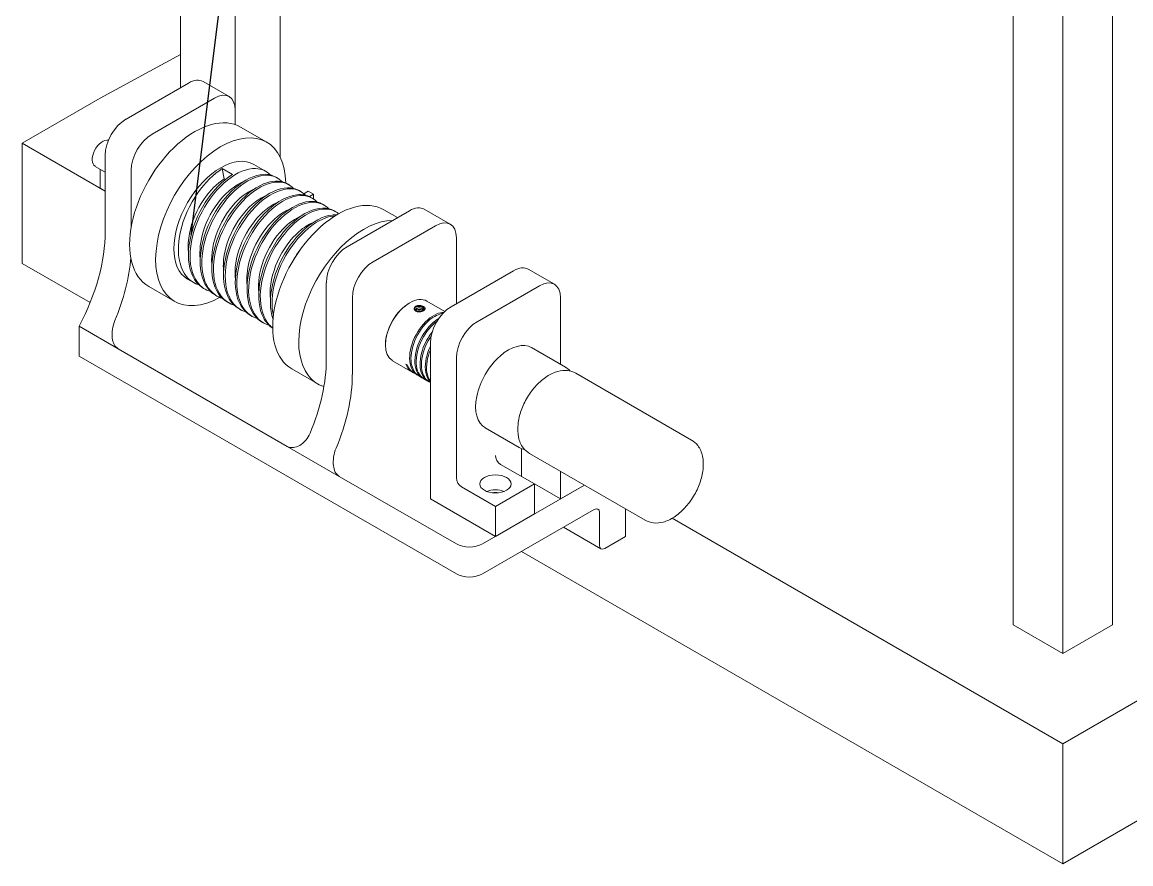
# Model space of a CAD drawing. Header units: inches. Extents: x 10.5 to 77.3, y 13 to 81.5.
# Drawn here: x 10.46 to 46.05, y 13.05 to 40.08 of the extents above; entities that cross this region are included whole.
import ezdxf

# ---------------------------------------------------------------- set-up
doc = ezdxf.new("R2010")
doc.units = ezdxf.units.IN
doc.header["$LTSCALE"] = 2
doc.header["$MEASUREMENT"] = 0
doc.layers.add('Cables', color=7, linetype='Continuous', lineweight=30)
doc.layers.add('Visible (ANSI)', color=7, linetype='Continuous', lineweight=5)

msp = doc.modelspace()

# ---------------------------------------------------------------- linework, layer by layer
at = {"layer": 'Cables'}
msp.add_line((15.885, 33.262), (19.228, 60.061), dxfattribs=at)
at = {"layer": 'Visible (ANSI)'}
for p, q in [((15.543, 65.124), (15.543, 39.044)), ((18.737, 59.778), (18.737, 39.044)), ((17.299, 59.246), (17.299, 37.258)), ((42.268, 49.694), (42.268, 20.721)), ((45.462, 49.694), (45.462, 20.721)), ((43.865, 19.799), (43.865, 48.772)), ((12.964, 37.64), (15.543, 39.044)), ((15.543, 39.044), (15.543, 37.98)), ((18.737, 39.044), (18.737, 35.756)), ((15.796, 38.126), (13.792, 36.969)), ((17.104, 37.691), (16.269, 38.173)), ((12.964, 37.64), (10.459, 36.193)), ((14.627, 36.487), (16.631, 37.644)), ((17.299, 36.789), (17.299, 37.258)), ((17.472, 36.71), (18.308, 36.228)), ((10.459, 36.193), (13.124, 34.654)), ((10.459, 32.335), (10.459, 36.193)), ((13.124, 33.348), (13.124, 35.812)), ((12.802, 35.451), (13.124, 35.266)), ((12.964, 34.746), (12.964, 35.358)), ((13.959, 35.329), (13.959, 33.505)), ((16.883, 35.377), (17.207, 35.19)), ((16.948, 35.05), (16.883, 35.377)), ((17.894, 35.512), (18.275, 35.292)), ((16.984, 35.029), (16.948, 35.05)), ((18.599, 35.105), (18.651, 35.075)), ((18.975, 34.888), (19.027, 34.858)), ((12.964, 34.746), (13.124, 34.654)), ((19.35, 34.671), (19.403, 34.641)), ((19.504, 34.568), (19.645, 34.65)), ((19.645, 34.65), (19.812, 34.554)), ((19.681, 34.478), (19.812, 34.554)), ((19.812, 34.554), (19.812, 34.403)), ((19.726, 34.454), (19.779, 34.424)), ((20.102, 34.237), (20.154, 34.207)), ((20.478, 34.02), (20.53, 33.99)), ((22.895, 34.027), (20.891, 32.87)), ((22.066, 34.058), (22.507, 33.804)), ((24.203, 33.592), (23.368, 34.074)), ((21.726, 32.388), (23.73, 33.545)), ((24.398, 31.038), (24.398, 33.16)), ((10.459, 32.335), (12.642, 31.075)), ((26.236, 32.099), (24.231, 30.941)), ((26.708, 32.146), (27.543, 31.663)), ((15.768, 31.83), (15.961, 31.718)), ((20.223, 29.25), (20.223, 31.713)), ((14.52, 31.596), (15.355, 31.114)), ((16.285, 31.531), (16.337, 31.501)), ((27.071, 31.617), (25.066, 30.459)), ((16.661, 31.314), (16.713, 31.284)), ((17.037, 31.098), (17.089, 31.067)), ((21.058, 31.231), (21.058, 28.768)), ((22.886, 31.058), (22.902, 31.067)), ((24.03, 30.79), (23.455, 31.122)), ((27.739, 29.09), (27.739, 31.231)), ((17.412, 30.881), (17.465, 30.85)), ((17.788, 30.664), (17.84, 30.633)), ((12.288, 30.315), (13.541, 29.591)), ((12.288, 29.35), (12.288, 30.315)), ((18.164, 30.447), (18.216, 30.416)), ((13.541, 29.591), (18.97, 26.457)), ((22.122, 29.734), (22.122, 29.715)), ((23.563, 29.784), (23.563, 24.77)), ((26.806, 29.629), (27.898, 28.999)), ((24.398, 22.359), (12.288, 29.35)), ((22.981, 28.845), (22.35, 29.209)), ((24.398, 29.302), (24.398, 25.445)), ((19.113, 28.944), (19.948, 28.462)), ((22.778, 29.102), (22.82, 29.077)), ((23.148, 28.749), (23.023, 28.821)), ((23.315, 28.652), (23.19, 28.725)), ((23.482, 28.556), (23.357, 28.628)), ((23.563, 28.509), (23.524, 28.532)), ((28.232, 28.806), (31.948, 26.66)), ((25.32, 27.053), (26.411, 26.423)), ((18.97, 26.457), (20.64, 25.493)), ((26.486, 25.493), (26.486, 26.386)), ((26.745, 26.23), (30.461, 24.085)), ((25.818, 25.879), (26.904, 25.252)), ((27.739, 25.656), (27.739, 24.77)), ((20.64, 25.493), (24.398, 23.323)), ((24.565, 25.155), (25.651, 24.528)), ((25.234, 23.323), (28.507, 25.213)), ((26.904, 25.252), (25.651, 24.528)), ((26.904, 25.252), (27.739, 24.77)), ((26.904, 24.287), (26.904, 25.252)), ((27.739, 24.77), (28.507, 25.213)), ((23.563, 24.77), (25.651, 23.564)), ((25.234, 22.359), (28.825, 24.432)), ((25.651, 24.528), (25.651, 23.564)), ((25.651, 23.564), (26.904, 24.287)), ((28.992, 24.336), (28.992, 23.275)), ((29.827, 23.564), (29.827, 24.451)), ((29.041, 23.167), (27.837, 23.862)), ((31.323, 24.147), (43.865, 16.906)), ((29.827, 23.564), (29.159, 23.178)), ((26.486, 23.082), (43.865, 13.048)), ((43.865, 19.799), (42.268, 20.721)), ((43.865, 16.906), (50.706, 20.855)), ((43.865, 19.799), (45.462, 20.721)), ((43.865, 13.048), (54.047, 18.926)), ((43.865, 13.048), (43.865, 16.906))]:
    msp.add_line(p, q, dxfattribs=at)
for centre, major_axis, start_param, end_param in [((15.796, 37.355), (0.472, 0.818), 0, 0.785398), ((16.631, 36.872), (0.472, 0.818), 5.497787, 7.068583), ((15.996, 34.153), (1.476, 2.557), 0, 3.141593), ((13.792, 36.197), (-0.472, -0.818), 3.926991, 5.497787), ((16.831, 33.671), (1.476, 2.557), 5.514671, 10.194588), ((13.039, 35.861), (0.236, 0.409), 0.18042, 3.141593), ((14.627, 35.715), (0.472, 0.818), 0.785398, 2.356194), ((16.831, 33.671), (-1.063, -1.841), 3.141593, 6.283185), ((20.589, 31.501), (1.476, 2.557), 0, 3.141593), ((22.895, 33.256), (0.472, 0.818), 0, 0.785398), ((21.425, 31.019), (1.476, 2.557), 0.324647, 3.266967), ((23.73, 32.774), (0.472, 0.818), 5.497787, 7.068583), ((9.783, 31.42), (-2.362, -4.091), 1.63346, 2.356194), ((20.891, 32.099), (-0.472, -0.818), 3.926991, 5.497787), ((10.618, 30.937), (2.362, 4.091), 4.931577, 5.408607), ((21.726, 31.617), (0.472, 0.818), 0.785398, 2.356194), ((26.236, 31.327), (0.472, 0.818), 0, 0.785398), ((27.071, 30.845), (0.472, 0.818), 5.497787, 7.068583), ((22.902, 30.166), (-0.552, -0.956), 3.141593, 6.283185), ((22.886, 30.175), (-0.54, -0.936), 3.926991, 5.497787), ((23.22, 30.87), (0.177, 0), 0.04482, 3.101612), ((23.22, 30.87), (-0.133, 0), 3.875767, 3.981929), ((24.231, 30.17), (-0.472, -0.818), 3.926991, 5.497787), ((25.066, 29.688), (0.472, 0.818), 0.785398, 2.356194), ((26.069, 28.338), (-0.744, -1.288), 3.133959, 6.290819), ((16.882, 27.321), (-2.362, -4.091), 1.789984, 2.356194), ((17.717, 26.839), (2.362, 4.091), 4.931577, 5.497787), ((25.818, 26.071), (-0.118, 0.205), 0.785398, 2.356194), ((24.565, 25.348), (0.118, -0.205), 3.926991, 5.497787), ((25.651, 24.77), (0.502, 0), 0.982505, 2.159087), ((25.651, 24.77), (0.354, 0), 1.305086, 1.836507), ((28.825, 24.239), (0.118, 0.205), 5.497787, 7.068583), ((24.816, 23.564), (-0.591, 0), 0.785398, 2.356194), ((29.159, 23.371), (-0.118, -0.205), 5.497787, 7.068583), ((24.816, 22.6), (0.591, 0), 3.926991, 5.497787)]:
    msp.add_ellipse(centre, major_axis=major_axis, ratio=0.57735, start_param=start_param, end_param=end_param, dxfattribs=at)
msp.add_ellipse((25.651, 25.252), major_axis=(0.502, 0), ratio=0.57735, dxfattribs=at)
for points, knots in [([(16.134, 31.644), (15.873, 31.722), (15.672, 31.925), (15.565, 32.219), (15.452, 32.527), (15.444, 32.932), (15.539, 33.356), (15.635, 33.782), (15.834, 34.225), (16.094, 34.597), (16.326, 34.928), (16.604, 35.202), (16.883, 35.377)], [54.047898, 54.047898, 54.047898, 54.047898, 54.667374, 54.667374, 54.667374, 55.316603, 55.316603, 55.316603, 55.968428, 55.968428, 55.968428, 56.548668, 56.548668, 56.548668, 56.548668]), ([(16.51, 31.428), (16.34, 31.479), (16.193, 31.582), (16.083, 31.731), (15.907, 31.97), (15.826, 32.326), (15.854, 32.73), (15.882, 33.134), (16.018, 33.584), (16.233, 33.991), (16.447, 34.398), (16.739, 34.761), (17.048, 35.009), (17.356, 35.257), (17.68, 35.389), (17.952, 35.381), (18.139, 35.375), (18.301, 35.303), (18.423, 35.174)], [47.764713, 47.764713, 47.764713, 47.764713, 48.170183, 48.170183, 48.170183, 48.820278, 48.820278, 48.820278, 49.469705, 49.469705, 49.469705, 50.118518, 50.118518, 50.118518, 50.766773, 50.766773, 50.766773, 51.212913, 51.212913, 51.212913, 51.212913]), ([(17.207, 35.19), (16.895, 34.995), (16.584, 34.674), (16.337, 34.29), (16.091, 33.907), (15.912, 33.462), (15.837, 33.042), (15.762, 32.622), (15.793, 32.231), (15.925, 31.943), (16.008, 31.761), (16.132, 31.621), (16.285, 31.532)], [-56.548668, -56.548668, -56.548668, -56.548668, -55.899884, -55.899884, -55.899884, -55.251172, -55.251172, -55.251172, -54.602532, -54.602532, -54.602532, -54.192473, -54.192473, -54.192473, -54.192473]), ([(15.799, 32.705), (15.779, 32.887), (15.788, 33.088), (15.828, 33.297), (15.899, 33.668), (16.065, 34.059), (16.289, 34.386), (16.482, 34.668), (16.715, 34.902), (16.948, 35.05)], [54.89422, 54.89422, 54.89422, 54.89422, 55.278671, 55.278671, 55.278671, 55.961303, 55.961303, 55.961303, 56.548668, 56.548668, 56.548668, 56.548668]), ([(16.175, 32.488), (16.146, 32.745), (16.178, 33.044), (16.269, 33.344), (16.381, 33.718), (16.583, 34.091), (16.827, 34.385), (17.049, 34.65), (17.304, 34.849), (17.544, 34.948)], [48.611035, 48.611035, 48.611035, 48.611035, 49.155856, 49.155856, 49.155856, 49.835229, 49.835229, 49.835229, 50.450984, 50.450984, 50.450984, 50.450984]), ([(18.598, 35.104), (18.485, 35.17), (18.352, 35.201), (18.205, 35.193), (17.925, 35.178), (17.599, 35.023), (17.294, 34.757), (16.989, 34.491), (16.706, 34.115), (16.505, 33.702), (16.303, 33.289), (16.184, 32.842), (16.173, 32.447), (16.162, 32.051), (16.26, 31.711), (16.449, 31.491), (16.511, 31.419), (16.582, 31.36), (16.661, 31.315)], [-51.050881, -51.050881, -51.050881, -51.050881, -50.712145, -50.712145, -50.712145, -50.063982, -50.063982, -50.063982, -49.415883, -49.415883, -49.415883, -48.767848, -48.767848, -48.767848, -48.119876, -48.119876, -48.119876, -47.909288, -47.909288, -47.909288, -47.909288]), ([(16.886, 31.211), (16.804, 31.235), (16.727, 31.271), (16.657, 31.32), (16.426, 31.48), (16.277, 31.771), (16.236, 32.137), (16.196, 32.503), (16.264, 32.941), (16.425, 33.366), (16.585, 33.791), (16.838, 34.2), (17.129, 34.515), (17.42, 34.83), (17.749, 35.048), (18.047, 35.128), (18.345, 35.208), (18.612, 35.15), (18.791, 34.966), (18.794, 34.963), (18.796, 34.96), (18.799, 34.958)], [41.481528, 41.481528, 41.481528, 41.481528, 41.677148, 41.677148, 41.677148, 42.326291, 42.326291, 42.326291, 42.975133, 42.975133, 42.975133, 43.623688, 43.623688, 43.623688, 44.27197, 44.27197, 44.27197, 44.919992, 44.919992, 44.919992, 44.929728, 44.929728, 44.929728, 44.929728]), ([(18.975, 34.888), (18.796, 34.99), (18.566, 35.005), (18.317, 34.926), (18.016, 34.83), (17.688, 34.597), (17.402, 34.272), (17.102, 33.932), (16.849, 33.492), (16.701, 33.046), (16.555, 32.606), (16.511, 32.163), (16.582, 31.808), (16.646, 31.481), (16.807, 31.231), (17.037, 31.098)], [-44.767695, -44.767695, -44.767695, -44.767695, -44.233318, -44.233318, -44.233318, -43.585763, -43.585763, -43.585763, -42.907473, -42.907473, -42.907473, -42.239782, -42.239782, -42.239782, -41.626103, -41.626103, -41.626103, -41.626103]), ([(17.262, 30.993), (17, 31.072), (16.798, 31.275), (16.691, 31.57), (16.579, 31.879), (16.572, 32.288), (16.669, 32.714), (16.766, 33.14), (16.966, 33.583), (17.227, 33.954), (17.488, 34.325), (17.808, 34.622), (18.121, 34.789), (18.433, 34.956), (18.736, 34.991), (18.967, 34.889), (19.045, 34.854), (19.114, 34.804), (19.174, 34.74)], [35.198343, 35.198343, 35.198343, 35.198343, 35.818993, 35.818993, 35.818993, 36.47148, 36.47148, 36.47148, 37.123539, 37.123539, 37.123539, 37.775183, 37.775183, 37.775183, 38.426427, 38.426427, 38.426427, 38.646542, 38.646542, 38.646542, 38.646542]), ([(16.55, 32.271), (16.549, 32.283), (16.548, 32.296), (16.546, 32.309), (16.517, 32.634), (16.587, 33.023), (16.739, 33.392), (16.89, 33.761), (17.122, 34.109), (17.382, 34.362), (17.556, 34.531), (17.742, 34.657), (17.92, 34.73)], [42.32785, 42.32785, 42.32785, 42.32785, 42.354683, 42.354683, 42.354683, 43.03377, 43.03377, 43.03377, 43.712544, 43.712544, 43.712544, 44.167798, 44.167798, 44.167798, 44.167798]), ([(19.35, 34.671), (19.296, 34.702), (19.237, 34.726), (19.175, 34.741), (18.922, 34.8), (18.607, 34.719), (18.294, 34.513), (17.98, 34.306), (17.671, 33.975), (17.43, 33.585), (17.19, 33.194), (17.019, 32.745), (16.954, 32.327), (16.889, 31.909), (16.931, 31.524), (17.075, 31.246), (17.157, 31.086), (17.273, 30.963), (17.413, 30.881)], [-38.48451, -38.48451, -38.48451, -38.48451, -38.322296, -38.322296, -38.322296, -37.670869, -37.670869, -37.670869, -37.019641, -37.019641, -37.019641, -36.368606, -36.368606, -36.368606, -35.717763, -35.717763, -35.717763, -35.342917, -35.342917, -35.342917, -35.342917]), ([(17.638, 30.777), (17.468, 30.828), (17.323, 30.93), (17.213, 31.077), (17.037, 31.314), (16.955, 31.669), (16.981, 32.071), (17.008, 32.474), (17.142, 32.923), (17.355, 33.33), (17.568, 33.737), (17.859, 34.101), (18.167, 34.351), (18.475, 34.601), (18.799, 34.736), (19.072, 34.73), (19.262, 34.726), (19.427, 34.653), (19.55, 34.523)], [28.915157, 28.915157, 28.915157, 28.915157, 29.317846, 29.317846, 29.317846, 29.966419, 29.966419, 29.966419, 30.614854, 30.614854, 30.614854, 31.263153, 31.263153, 31.263153, 31.911319, 31.911319, 31.911319, 32.363357, 32.363357, 32.363357, 32.363357]), ([(19.726, 34.454), (19.597, 34.528), (19.442, 34.557), (19.273, 34.537), (18.986, 34.503), (18.657, 34.328), (18.355, 34.046), (18.052, 33.764), (17.778, 33.376), (17.588, 32.957), (17.398, 32.539), (17.295, 32.092), (17.3, 31.705), (17.305, 31.318), (17.42, 30.991), (17.624, 30.79), (17.673, 30.74), (17.729, 30.698), (17.788, 30.664)], [-32.201325, -32.201325, -32.201325, -32.201325, -31.816507, -31.816507, -31.816507, -31.166899, -31.166899, -31.166899, -30.517453, -30.517453, -30.517453, -29.868166, -29.868166, -29.868166, -29.219035, -29.219035, -29.219035, -29.059732, -29.059732, -29.059732, -29.059732]), ([(18.014, 30.56), (17.933, 30.584), (17.857, 30.619), (17.789, 30.666), (17.556, 30.825), (17.406, 31.116), (17.364, 31.481), (17.323, 31.847), (17.39, 32.286), (17.551, 32.711), (17.711, 33.137), (17.964, 33.548), (18.256, 33.864), (18.548, 34.179), (18.877, 34.398), (19.176, 34.478), (19.475, 34.558), (19.741, 34.498), (19.92, 34.313), (19.922, 34.311), (19.924, 34.309), (19.926, 34.307)], [22.631972, 22.631972, 22.631972, 22.631972, 22.823716, 22.823716, 22.823716, 23.473869, 23.473869, 23.473869, 24.123848, 24.123848, 24.123848, 24.773656, 24.773656, 24.773656, 25.423298, 25.423298, 25.423298, 26.072777, 26.072777, 26.072777, 26.080172, 26.080172, 26.080172, 26.080172]), ([(16.927, 32.054), (16.917, 32.14), (16.913, 32.23), (16.917, 32.323), (16.931, 32.675), (17.046, 33.071), (17.233, 33.429), (17.42, 33.786), (17.677, 34.102), (17.947, 34.309), (18.063, 34.398), (18.181, 34.466), (18.295, 34.513)], [36.044664, 36.044664, 36.044664, 36.044664, 36.226137, 36.226137, 36.226137, 36.908771, 36.908771, 36.908771, 37.590946, 37.590946, 37.590946, 37.884613, 37.884613, 37.884613, 37.884613]), ([(17.303, 31.837), (17.285, 31.992), (17.289, 32.162), (17.315, 32.339), (17.371, 32.704), (17.522, 33.095), (17.735, 33.431), (17.947, 33.767), (18.219, 34.044), (18.489, 34.205), (18.55, 34.242), (18.611, 34.272), (18.671, 34.297)], [29.761479, 29.761479, 29.761479, 29.761479, 30.090022, 30.090022, 30.090022, 30.768669, 30.768669, 30.768669, 31.447168, 31.447168, 31.447168, 31.601428, 31.601428, 31.601428, 31.601428]), ([(20.102, 34.237), (19.904, 34.351), (19.644, 34.355), (19.365, 34.247), (19.059, 34.128), (18.734, 33.874), (18.455, 33.533), (18.176, 33.193), (17.945, 32.769), (17.811, 32.342), (17.677, 31.915), (17.641, 31.489), (17.711, 31.146), (17.778, 30.825), (17.937, 30.578), (18.164, 30.447)], [-25.918139, -25.918139, -25.918139, -25.918139, -25.327317, -25.327317, -25.327317, -24.679177, -24.679177, -24.679177, -24.031164, -24.031164, -24.031164, -23.383276, -23.383276, -23.383276, -22.776547, -22.776547, -22.776547, -22.776547]), ([(18.389, 30.342), (18.13, 30.42), (17.929, 30.621), (17.822, 30.911), (17.708, 31.219), (17.698, 31.625), (17.793, 32.051), (17.888, 32.477), (18.087, 32.919), (18.347, 33.292), (18.606, 33.664), (18.926, 33.964), (19.238, 34.133), (19.551, 34.303), (19.855, 34.34), (20.087, 34.241), (20.168, 34.206), (20.24, 34.155), (20.302, 34.089)], [16.348787, 16.348787, 16.348787, 16.348787, 16.963943, 16.963943, 16.963943, 17.615818, 17.615818, 17.615818, 18.267488, 18.267488, 18.267488, 18.918956, 18.918956, 18.918956, 19.570225, 19.570225, 19.570225, 19.796987, 19.796987, 19.796987, 19.796987]), ([(17.678, 31.62), (17.652, 31.855), (17.676, 32.123), (17.749, 32.397), (17.85, 32.771), (18.041, 33.15), (18.28, 33.454), (18.513, 33.751), (18.788, 33.974), (19.047, 34.08)], [23.478294, 23.478294, 23.478294, 23.478294, 23.974909, 23.974909, 23.974909, 24.655062, 24.655062, 24.655062, 25.318242, 25.318242, 25.318242, 25.318242]), ([(20.478, 34.02), (20.423, 34.052), (20.364, 34.075), (20.3, 34.09), (20.048, 34.149), (19.732, 34.068), (19.419, 33.86), (19.106, 33.653), (18.797, 33.322), (18.556, 32.931), (18.316, 32.54), (18.145, 32.092), (18.081, 31.674), (18.017, 31.256), (18.059, 30.871), (18.203, 30.594), (18.277, 30.449), (18.379, 30.334), (18.502, 30.254)], [-19.634954, -19.634954, -19.634954, -19.634954, -19.471414, -19.471414, -19.471414, -18.81985, -18.81985, -18.81985, -18.168684, -18.168684, -18.168684, -17.5179, -17.5179, -17.5179, -16.867484, -16.867484, -16.867484, -16.52782, -16.52782, -16.52782, -16.52782]), ([(18.054, 31.403), (18.018, 31.709), (18.073, 32.076), (18.206, 32.432), (18.345, 32.805), (18.568, 33.164), (18.825, 33.433), (19.016, 33.632), (19.225, 33.781), (19.423, 33.863)], [17.195108, 17.195108, 17.195108, 17.195108, 17.844613, 17.844613, 17.844613, 18.526598, 18.526598, 18.526598, 19.035057, 19.035057, 19.035057, 19.035057]), ([(18.502, 30.261), (18.463, 30.29), (18.427, 30.324), (18.393, 30.361), (18.2, 30.577), (18.098, 30.913), (18.104, 31.305), (18.11, 31.698), (18.225, 32.145), (18.422, 32.559), (18.62, 32.973), (18.9, 33.352), (19.204, 33.623), (19.508, 33.894), (19.834, 34.055), (20.116, 34.077), (20.311, 34.091), (20.484, 34.039), (20.618, 33.928)], [10.294106, 10.294106, 10.294106, 10.294106, 10.406689, 10.406689, 10.406689, 11.054431, 11.054431, 11.054431, 11.702114, 11.702114, 11.702114, 12.349738, 12.349738, 12.349738, 12.997306, 12.997306, 12.997306, 13.444542, 13.444542, 13.444542, 13.444542]), ([(20.553, 33.89), (20.506, 33.893), (20.457, 33.892), (20.407, 33.887), (20.121, 33.855), (19.793, 33.683), (19.491, 33.403), (19.189, 33.124), (18.914, 32.738), (18.722, 32.321), (18.531, 31.905), (18.425, 31.459), (18.427, 31.071), (18.428, 30.874), (18.458, 30.693), (18.512, 30.535)], [-13.085998, -13.085998, -13.085998, -13.085998, -12.971941, -12.971941, -12.971941, -12.323712, -12.323712, -12.323712, -11.67574, -11.67574, -11.67574, -11.028011, -11.028011, -11.028011, -10.69998, -10.69998, -10.69998, -10.69998]), ([(18.523, 30.649), (18.515, 30.681), (18.509, 30.714), (18.503, 30.747), (18.446, 31.1), (18.496, 31.532), (18.642, 31.959), (18.787, 32.385), (19.027, 32.804), (19.312, 33.133), (19.597, 33.463), (19.924, 33.701), (20.227, 33.804), (20.322, 33.836), (20.415, 33.854), (20.503, 33.86)], [4.512675, 4.512675, 4.512675, 4.512675, 4.574224, 4.574224, 4.574224, 5.222534, 5.222534, 5.222534, 5.870778, 5.870778, 5.870778, 6.518955, 6.518955, 6.518955, 6.722677, 6.722677, 6.722677, 6.722677]), ([(18.43, 31.186), (18.427, 31.209), (18.425, 31.232), (18.423, 31.255), (18.398, 31.601), (18.484, 32.013), (18.656, 32.396), (18.826, 32.774), (19.078, 33.121), (19.351, 33.359), (19.498, 33.488), (19.651, 33.585), (19.799, 33.645)], [10.911923, 10.911923, 10.911923, 10.911923, 10.96047, 10.96047, 10.96047, 11.672785, 11.672785, 11.672785, 12.373971, 12.373971, 12.373971, 12.751872, 12.751872, 12.751872, 12.751872]), ([(23.345, 30.945), (23.361, 30.936), (23.374, 30.925), (23.392, 30.902), (23.397, 30.89), (23.397, 30.867), (23.392, 30.855), (23.374, 30.832), (23.361, 30.821), (23.329, 30.803), (23.309, 30.794), (23.266, 30.782), (23.242, 30.778), (23.198, 30.775), (23.174, 30.776), (23.13, 30.784), (23.11, 30.791), (23.079, 30.809), (23.065, 30.821), (23.047, 30.849), (23.043, 30.864), (23.043, 30.893), (23.047, 30.908), (23.065, 30.935), (23.079, 30.947), (23.11, 30.966), (23.13, 30.973), (23.174, 30.981), (23.198, 30.982), (23.242, 30.979), (23.266, 30.975), (23.309, 30.962), (23.329, 30.954), (23.345, 30.945)], [0, 0, 0, 0, 0.0566089, 0.0566089, 0.1132178, 0.1132178, 0.1698253, 0.1698253, 0.2264329, 0.2264329, 0.2830405, 0.2830405, 0.3396481, 0.3396481, 0.396257, 0.396257, 0.4528658, 0.4528658, 0.5094747, 0.5094747, 0.5660836, 0.5660836, 0.6226912, 0.6226912, 0.6792988, 0.6792988, 0.7359063, 0.7359063, 0.7925139, 0.7925139, 0.8491228, 0.8491228, 0.9057317, 0.9057317, 0.9057317, 0.9057317]), ([(23.169, 28.738), (23.117, 28.764), (23.071, 28.801), (23.033, 28.848), (22.92, 28.985), (22.876, 29.209), (22.909, 29.461), (22.943, 29.715), (23.055, 29.995), (23.214, 30.225), (23.373, 30.454), (23.576, 30.631), (23.766, 30.709), (23.846, 30.743), (23.924, 30.758), (23.996, 30.756)], [24.311259, 24.311259, 24.311259, 24.311259, 24.572364, 24.572364, 24.572364, 25.336052, 25.336052, 25.336052, 26.106575, 26.106575, 26.106575, 26.874573, 26.874573, 26.874573, 27.200531, 27.200531, 27.200531, 27.200531]), ([(23.97, 30.729), (23.835, 30.712), (23.682, 30.638), (23.538, 30.516), (23.349, 30.356), (23.177, 30.115), (23.068, 29.858), (22.96, 29.601), (22.917, 29.329), (22.952, 29.114), (22.982, 28.935), (23.067, 28.797), (23.19, 28.725)], [-27.100006, -27.100006, -27.100006, -27.100006, -26.51481, -26.51481, -26.51481, -25.751024, -25.751024, -25.751024, -24.987425, -24.987425, -24.987425, -24.347343, -24.347343, -24.347343, -24.347343]), ([(23.052, 30.843), (23.048, 30.856), (23.049, 30.869), (23.059, 30.893), (23.067, 30.905), (23.091, 30.924), (23.106, 30.932), (23.14, 30.945), (23.158, 30.949), (23.19, 30.952), (23.204, 30.952), (23.23, 30.951), (23.242, 30.949), (23.254, 30.946)], [0, 0, 0, 0, 0.0561953, 0.0561953, 0.1101254, 0.1101254, 0.1617897, 0.1617897, 0.2111876, 0.2111876, 0.245334, 0.245334, 0.2783258, 0.2783258, 0.2783258, 0.2783258]), ([(23.347, 30.84), (23.334, 30.866), (23.303, 30.888), (23.263, 30.898), (23.208, 30.912), (23.142, 30.903), (23.109, 30.879), (23.093, 30.866), (23.086, 30.851), (23.088, 30.836)], [-6.776907, -6.776907, -6.776907, -6.776907, -5.830407, -5.830407, -5.830407, -4.523285, -4.523285, -4.523285, -3.87285, -3.87285, -3.87285, -3.87285]), ([(23.086, 30.84), (23.087, 30.87), (23.129, 30.898), (23.185, 30.903), (23.242, 30.909), (23.307, 30.89), (23.336, 30.857), (23.341, 30.851), (23.344, 30.846), (23.347, 30.84)], [10.216058, 10.216058, 10.216058, 10.216058, 11.518126, 11.518126, 11.518126, 12.837201, 12.837201, 12.837201, 13.055004, 13.055004, 13.055004, 13.055004]), ([(23.347, 30.84), (23.346, 30.842), (23.344, 30.845), (23.337, 30.856), (23.329, 30.864), (23.309, 30.878), (23.298, 30.884), (23.274, 30.893), (23.26, 30.897), (23.232, 30.902), (23.218, 30.903), (23.19, 30.902), (23.176, 30.901), (23.15, 30.896), (23.138, 30.892), (23.117, 30.882), (23.109, 30.877), (23.096, 30.865), (23.091, 30.858), (23.088, 30.849), (23.087, 30.846), (23.087, 30.843)], [0.0272587, 0.0272587, 0.0272587, 0.0272587, 0.0392254, 0.0392254, 0.0767034, 0.0767034, 0.112668, 0.112668, 0.1485519, 0.1485519, 0.184644, 0.184644, 0.2208501, 0.2208501, 0.2570065, 0.2570065, 0.2929321, 0.2929321, 0.328622, 0.328622, 0.3444553, 0.3444553, 0.3444553, 0.3444553]), ([(23.087, 30.836), (23.087, 30.829), (23.091, 30.821), (23.103, 30.807), (23.111, 30.801), (23.131, 30.79), (23.142, 30.786), (23.166, 30.78), (23.18, 30.778), (23.208, 30.776), (23.222, 30.777), (23.25, 30.78), (23.264, 30.783), (23.29, 30.792), (23.302, 30.798), (23.322, 30.81), (23.331, 30.817), (23.344, 30.833), (23.349, 30.841), (23.352, 30.852), (23.353, 30.855), (23.353, 30.859)], [0, 0, 0, 0, 0.0413602, 0.0413602, 0.0795418, 0.0795418, 0.1152412, 0.1152412, 0.1511005, 0.1511005, 0.1872221, 0.1872221, 0.2234327, 0.2234327, 0.2595619, 0.2595619, 0.2954909, 0.2954909, 0.3313705, 0.3313705, 0.3444255, 0.3444255, 0.3444255, 0.3444255]), ([(23.095, 30.816), (23.116, 30.842), (23.17, 30.86), (23.225, 30.856), (23.265, 30.852), (23.304, 30.837), (23.328, 30.816)], [16.862779, 16.862779, 16.862779, 16.862779, 18.100907, 18.100907, 18.100907, 19.018385, 19.018385, 19.018385, 19.018385]), ([(23.329, 30.816), (23.321, 30.824), (23.311, 30.83), (23.3, 30.836), (23.254, 30.86), (23.184, 30.863), (23.138, 30.845), (23.119, 30.838), (23.104, 30.828), (23.096, 30.816)], [-12.741046, -12.741046, -12.741046, -12.741046, -12.428715, -12.428715, -12.428715, -11.119048, -11.119048, -11.119048, -10.57312, -10.57312, -10.57312, -10.57312]), ([(23.328, 30.815), (23.325, 30.818), (23.322, 30.82), (23.309, 30.829), (23.298, 30.835), (23.274, 30.845), (23.26, 30.848), (23.232, 30.853), (23.218, 30.854), (23.19, 30.854), (23.176, 30.853), (23.15, 30.847), (23.138, 30.843), (23.117, 30.834), (23.109, 30.828), (23.1, 30.82), (23.098, 30.818), (23.096, 30.815)], [0.064415, 0.064415, 0.064415, 0.064415, 0.0767034, 0.0767034, 0.112668, 0.112668, 0.1485519, 0.1485519, 0.184644, 0.184644, 0.2208501, 0.2208501, 0.2570065, 0.2570065, 0.2929321, 0.2929321, 0.3062339, 0.3062339, 0.3062339, 0.3062339]), ([(23.29, 30.792), (23.255, 30.806), (23.212, 30.812), (23.174, 30.806), (23.157, 30.804), (23.141, 30.799), (23.127, 30.792)], [-18.619215, -18.619215, -18.619215, -18.619215, -17.717334, -17.717334, -17.717334, -17.293097, -17.293097, -17.293097, -17.293097]), ([(23.128, 30.792), (23.163, 30.808), (23.215, 30.813), (23.26, 30.802), (23.27, 30.799), (23.28, 30.796), (23.289, 30.792)], [23.585321, 23.585321, 23.585321, 23.585321, 24.654596, 24.654596, 24.654596, 24.893826, 24.893826, 24.893826, 24.893826]), ([(23.287, 30.791), (23.287, 30.791), (23.286, 30.792), (23.274, 30.796), (23.26, 30.8), (23.232, 30.805), (23.218, 30.806), (23.19, 30.806), (23.176, 30.804), (23.151, 30.799), (23.139, 30.796), (23.129, 30.791)], [0.1116117, 0.1116117, 0.1116117, 0.1116117, 0.112668, 0.112668, 0.1485519, 0.1485519, 0.184644, 0.184644, 0.2208501, 0.2208501, 0.2549013, 0.2549013, 0.2549013, 0.2549013]), ([(23.254, 30.946), (23.261, 30.944), (23.27, 30.942), (23.291, 30.935), (23.3, 30.932), (23.309, 30.927)], [0, 0, 0, 0, 0.01800368, 0.01800368, 0.03490365, 0.03490365, 0.03490365, 0.03490365]), ([(23.353, 30.869), (23.352, 30.878), (23.348, 30.887), (23.337, 30.904), (23.329, 30.912), (23.309, 30.926), (23.298, 30.932), (23.278, 30.94), (23.27, 30.942), (23.261, 30.944)], [0, 0, 0, 0, 0.0392254, 0.0392254, 0.0767034, 0.0767034, 0.112668, 0.112668, 0.1354393, 0.1354393, 0.1354393, 0.1354393]), ([(23.351, 30.89), (23.358, 30.88), (23.362, 30.87), (23.362, 30.849), (23.358, 30.838), (23.344, 30.817), (23.333, 30.808), (23.318, 30.799), (23.317, 30.799), (23.317, 30.798)], [0, 0, 0, 0, 0.0458094, 0.0458094, 0.0938767, 0.0938767, 0.1442015, 0.1442015, 0.1466485, 0.1466485, 0.1466485, 0.1466485]), ([(23.319, 30.921), (23.326, 30.916), (23.333, 30.911), (23.345, 30.899), (23.349, 30.894), (23.351, 30.89)], [0.00565454, 0.00565454, 0.00565454, 0.00565454, 0.03475684, 0.03475684, 0.06576655, 0.06576655, 0.06576655, 0.06576655]), ([(23.352, 30.859), (23.353, 30.867), (23.353, 30.875), (23.35, 30.883), (23.345, 30.897), (23.334, 30.91), (23.319, 30.921)], [-0.8515295, -0.8515295, -0.8515295, -0.8515295, -0.5635717, -0.5635717, -0.5635717, -0.0512235, -0.0512235, -0.0512235, -0.0512235]), ([(13.437, 30.496), (13.402, 30.412), (13.374, 30.315), (13.344, 30.12), (13.341, 30.022), (13.36, 29.865), (13.38, 29.792), (13.443, 29.671), (13.489, 29.622), (13.541, 29.591)], [2.4651859, 2.4651859, 2.4651859, 2.4651859, 2.7002023, 2.7002023, 2.9352188, 2.9352188, 3.124158, 3.124158, 3.3130971, 3.3130971, 3.3130971, 3.3130971]), ([(23.337, 28.642), (23.261, 28.68), (23.198, 28.74), (23.153, 28.82), (23.057, 28.988), (23.039, 29.243), (23.103, 29.512), (23.165, 29.773), (23.303, 30.045), (23.477, 30.254), (23.588, 30.388), (23.714, 30.495), (23.838, 30.566)], [18.028074, 18.028074, 18.028074, 18.028074, 18.405673, 18.405673, 18.405673, 19.199179, 19.199179, 19.199179, 19.970367, 19.970367, 19.970367, 20.465005, 20.465005, 20.465005, 20.465005]), ([(23.78, 30.478), (23.593, 30.343), (23.414, 30.126), (23.29, 29.881), (23.163, 29.629), (23.095, 29.35), (23.108, 29.119), (23.121, 28.891), (23.211, 28.713), (23.357, 28.628)], [-20.332497, -20.332497, -20.332497, -20.332497, -19.587285, -19.587285, -19.587285, -18.819581, -18.819581, -18.819581, -18.064158, -18.064158, -18.064158, -18.064158]), ([(23.503, 28.545), (23.397, 28.599), (23.315, 28.699), (23.271, 28.835), (23.208, 29.027), (23.223, 29.29), (23.309, 29.551), (23.376, 29.757), (23.487, 29.96), (23.62, 30.128)], [11.744889, 11.744889, 11.744889, 11.744889, 12.282186, 12.282186, 12.282186, 13.049331, 13.049331, 13.049331, 13.651794, 13.651794, 13.651794, 13.651794]), ([(23.587, 30.004), (23.572, 29.981), (23.557, 29.958), (23.542, 29.934), (23.394, 29.697), (23.296, 29.418), (23.277, 29.172), (23.257, 28.916), (23.323, 28.698), (23.457, 28.58), (23.478, 28.561), (23.5, 28.546), (23.524, 28.532)], [-13.53575, -13.53575, -13.53575, -13.53575, -13.459982, -13.459982, -13.459982, -12.696095, -12.696095, -12.696095, -11.902589, -11.902589, -11.902589, -11.780972, -11.780972, -11.780972, -11.780972]), ([(23.564, 28.526), (23.491, 28.6), (23.439, 28.704), (23.415, 28.829), (23.374, 29.045), (23.415, 29.323), (23.525, 29.586), (23.537, 29.615), (23.55, 29.644), (23.563, 29.672)], [5.658906, 5.658906, 5.658906, 5.658906, 6.114342, 6.114342, 6.114342, 6.895199, 6.895199, 6.895199, 6.980791, 6.980791, 6.980791, 6.980791]), ([(23.564, 29.554), (23.514, 29.433), (23.478, 29.309), (23.458, 29.19), (23.416, 28.936), (23.452, 28.705), (23.557, 28.558), (23.559, 28.555), (23.561, 28.553), (23.563, 28.55)], [-6.887233, -6.887233, -6.887233, -6.887233, -6.529404, -6.529404, -6.529404, -5.765716, -5.765716, -5.765716, -5.751046, -5.751046, -5.751046, -5.751046]), ([(23.002, 28.834), (22.98, 28.845), (22.959, 28.858), (22.939, 28.873), (22.868, 28.927), (22.813, 29.005), (22.778, 29.102)], [30.5944446, 30.5944446, 30.5944446, 30.5944446, 30.7057216, 30.7057216, 30.7057216, 31.1017673, 31.1017673, 31.1017673, 31.1017673]), ([(28.232, 28.806), (28.151, 28.853), (28.059, 28.881), (27.864, 28.903), (27.759, 28.892), (27.536, 28.833), (27.418, 28.777), (27.185, 28.626), (27.069, 28.527), (26.859, 28.3), (26.763, 28.172), (26.599, 27.9), (26.531, 27.756), (26.427, 27.464), (26.392, 27.315), (26.361, 27.025), (26.365, 26.883), (26.42, 26.625), (26.47, 26.507), (26.599, 26.337), (26.667, 26.275), (26.745, 26.23)], [2.356194, 2.356194, 2.356194, 2.356194, 2.605091, 2.605091, 2.878772, 2.878772, 3.203303, 3.203303, 3.550403, 3.550403, 3.895027, 3.895027, 4.237073, 4.237073, 4.580916, 4.580916, 4.928319, 4.928319, 5.259195, 5.259195, 5.497787, 5.497787, 5.497787, 5.497787]), ([(18.97, 26.457), (19.026, 26.425), (19.094, 26.411), (19.234, 26.425), (19.306, 26.451), (19.437, 26.527), (19.504, 26.584), (19.62, 26.72), (19.668, 26.8), (19.701, 26.879)], [1.6563312, 1.6563312, 1.6563312, 1.6563312, 1.8577773, 1.8577773, 2.0592234, 2.0592234, 2.2819503, 2.2819503, 2.5046772, 2.5046772, 2.5046772, 2.5046772]), ([(20.536, 26.397), (20.501, 26.313), (20.473, 26.217), (20.442, 26.022), (20.44, 25.924), (20.459, 25.766), (20.479, 25.694), (20.542, 25.572), (20.588, 25.523), (20.64, 25.493)], [2.4651859, 2.4651859, 2.4651859, 2.4651859, 2.7002023, 2.7002023, 2.9352188, 2.9352188, 3.124158, 3.124158, 3.3130971, 3.3130971, 3.3130971, 3.3130971]), ([(30.461, 24.085), (30.543, 24.038), (30.634, 24.009), (30.83, 23.988), (30.934, 23.998), (31.157, 24.057), (31.275, 24.113), (31.509, 24.265), (31.624, 24.364), (31.835, 24.591), (31.93, 24.718), (32.094, 24.99), (32.162, 25.134), (32.266, 25.427), (32.301, 25.575), (32.332, 25.865), (32.328, 26.007), (32.273, 26.265), (32.224, 26.383), (32.094, 26.554), (32.026, 26.615), (31.948, 26.66)], [5.497787, 5.497787, 5.497787, 5.497787, 5.746684, 5.746684, 6.020365, 6.020365, 6.344896, 6.344896, 6.691995, 6.691995, 7.03662, 7.03662, 7.378666, 7.378666, 7.722508, 7.722508, 8.069912, 8.069912, 8.400788, 8.400788, 8.63938, 8.63938, 8.63938, 8.63938])]:
    msp.add_open_spline(points, degree=3, knots=knots, dxfattribs=at)
for points in [[(19.166, 32.443), (19.229, 32.554), (19.299, 32.659), (19.373, 32.758)], [(23.052, 30.841), (23.052, 30.842), (23.052, 30.843), (23.052, 30.843)], [(23.309, 30.927), (23.336, 30.911), (23.352, 30.887), (23.352, 30.864)], [(22.82, 29.077), (22.862, 28.962), (22.932, 28.875), (23.023, 28.822)], [(28.05, 28.877), (28.006, 28.925), (27.954, 28.966), (27.898, 28.999)], [(26.411, 26.423), (26.467, 26.39), (26.529, 26.366), (26.592, 26.352)]]:
    msp.add_open_spline(points, degree=3, dxfattribs=at)

doc.saveas('drawing.dxf')
